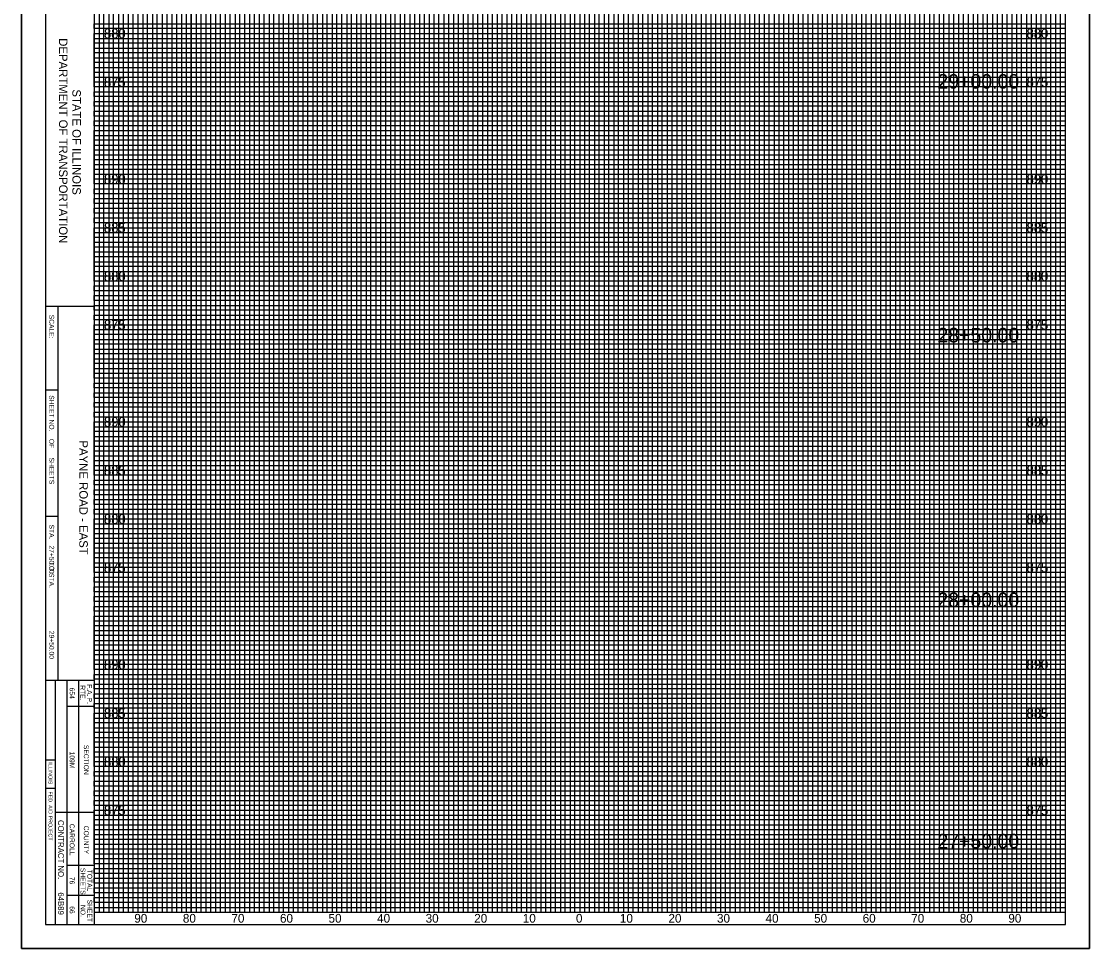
# Model space of a CAD drawing. Extents: x 874 to 5505, y 981 to 7567.
# Drawn here: x 5285 to 5505, y 992.5 to 1183.5 of the extents above; entities that cross this region are included whole.
import ezdxf

# ---------------------------------------------------------------- set-up
doc = ezdxf.new("R2010")
doc.units = 0
for name, color, linetype in [('Sheets_General Details', 7, 'Continuous'), ('Sheets_Minor Grid', 7, 'Continuous'), ('Sheets_Printer Plotting Border', 7, 'Continuous')]:
    doc.layers.add(name, color=color, linetype=linetype)

msp = doc.modelspace()

# ---------------------------------------------------------------- linework, layer by layer
at = {"layer": 'Sheets_General Details'}
for p, q in [((5285, 992.5), (5285, 1332.5)), ((5505, 1332.5), (5505, 992.5)), ((5300, 1317.5), (5300, 997.5)), ((5300, 1124.76), (5290, 1124.76)), ((5292.5, 1124.76), (5292.5, 1047.76)), ((5292.5, 1107.5), (5290, 1107.5)), ((5292.5, 1081.5), (5290, 1081.5)), ((5300, 1047.76), (5290, 1047.76)), ((5291.95, 1047.76), (5291.95, 997.5)), ((5294.35, 1047.76), (5294.35, 997.5)), ((5296.75, 1047.76), (5296.75, 997.5)), ((5300, 1042.36), (5294.35, 1042.36)), ((5291.95, 1031.29), (5290, 1031.29)), ((5291.95, 1025.49), (5290, 1025.49)), ((5300, 1020.56), (5291.95, 1020.56)), ((5300, 1009.64), (5294.35, 1009.64)), ((5300, 1003.43), (5294.35, 1003.43)), ((5505, 992.5), (5285, 992.5)), ((5505, 992.52), (5505, 992.5))]:
    msp.add_line(p, q, dxfattribs=at)
msp.add_lwpolyline([(5290, 997.5), (5500, 997.5), (5500, 1317.5), (5290, 1317.5)], close=True, dxfattribs=at)
for points in [[(5310, 1315), (5310, 1000), (5320, 1000), (5320, 1315)], [(5320, 1315), (5320, 1000), (5330, 1000), (5330, 1315)], [(5340, 1315), (5340, 1000), (5350, 1000), (5350, 1315)], [(5360, 1315), (5360, 1000), (5370, 1000), (5370, 1315)], [(5380, 1315), (5380, 1000), (5390, 1000), (5390, 1315)], [(5400, 1315), (5400, 1000), (5410, 1000), (5410, 1315)], [(5420, 1315), (5420, 1000), (5430, 1000), (5430, 1315)], [(5440, 1315), (5440, 1000), (5450, 1000), (5450, 1315)], [(5460, 1315), (5460, 1000), (5470, 1000), (5470, 1315)], [(5480, 1315), (5480, 1000), (5490, 1000), (5490, 1315)], [(5500, 1170), (5300, 1170), (5300, 1180), (5500, 1180)], [(5500, 1150), (5300, 1150), (5300, 1160), (5500, 1160)], [(5500, 1130), (5300, 1130), (5300, 1140), (5500, 1140)], [(5500, 1110), (5300, 1110), (5300, 1120), (5500, 1120)], [(5500, 1090), (5300, 1090), (5300, 1100), (5500, 1100)], [(5500, 1070), (5300, 1070), (5300, 1080), (5500, 1080)], [(5500, 1050), (5300, 1050), (5300, 1060), (5500, 1060)], [(5499, 1000), (5500, 1000), (5500, 1010), (5300, 1010), (5300, 1020), (5500, 1020), (5500, 1030), (5300, 1030), (5300, 1040), (5500, 1040)], [(5300, 1000), (5500, 1000)]]:
    msp.add_lwpolyline(points, dxfattribs=at)
at = {"layer": 'Sheets_Minor Grid'}
for points in [[(5301, 1315), (5301, 1000), (5302, 1000), (5302, 1315)], [(5303, 1315), (5303, 1000), (5304, 1000), (5304, 1315)], [(5305, 1315), (5305, 1000), (5306, 1000), (5306, 1315)], [(5307, 1315), (5307, 1000), (5308, 1000), (5308, 1315)], [(5309, 1315), (5309, 1000), (5311, 1000), (5311, 1315)], [(5312, 1315), (5312, 1000), (5313, 1000), (5313, 1315)], [(5314, 1315), (5314, 1000), (5315, 1000), (5315, 1315)], [(5316, 1315), (5316, 1000), (5317, 1000), (5317, 1315)], [(5318, 1315), (5318, 1000), (5319, 1000), (5319, 1315)], [(5321, 1315), (5321, 1000), (5322, 1000), (5322, 1315)], [(5323, 1315), (5323, 1000), (5324, 1000), (5324, 1315)], [(5325, 1315), (5325, 1000), (5326, 1000), (5326, 1315)], [(5327, 1315), (5327, 1000), (5328, 1000), (5328, 1315)], [(5329, 1315), (5329, 1000), (5331, 1000), (5331, 1315)], [(5332, 1315), (5332, 1000), (5333, 1000), (5333, 1315)], [(5334, 1315), (5334, 1000), (5335, 1000), (5335, 1315)], [(5336, 1315), (5336, 1000), (5337, 1000), (5337, 1315)], [(5338, 1315), (5338, 1000), (5339, 1000), (5339, 1315)], [(5341, 1315), (5341, 1000), (5342, 1000), (5342, 1315)], [(5343, 1315), (5343, 1000), (5344, 1000), (5344, 1315)], [(5345, 1315), (5345, 1000), (5346, 1000), (5346, 1315)], [(5347, 1315), (5347, 1000), (5348, 1000), (5348, 1315)], [(5349, 1315), (5349, 1000), (5351, 1000), (5351, 1315)], [(5352, 1315), (5352, 1000), (5353, 1000), (5353, 1315)], [(5354, 1315), (5354, 1000), (5355, 1000), (5355, 1315)], [(5356, 1315), (5356, 1000), (5357, 1000), (5357, 1315)], [(5358, 1315), (5358, 1000), (5359, 1000), (5359, 1315)], [(5361, 1315), (5361, 1000), (5362, 1000), (5362, 1315)], [(5363, 1315), (5363, 1000), (5364, 1000), (5364, 1315)], [(5365, 1315), (5365, 1000), (5366, 1000), (5366, 1315)], [(5367, 1315), (5367, 1000), (5368, 1000), (5368, 1315)], [(5369, 1315), (5369, 1000), (5371, 1000), (5371, 1315)], [(5372, 1315), (5372, 1000), (5373, 1000), (5373, 1315)], [(5374, 1315), (5374, 1000), (5375, 1000), (5375, 1315)], [(5376, 1315), (5376, 1000), (5377, 1000), (5377, 1315)], [(5378, 1315), (5378, 1000), (5379, 1000), (5379, 1315)], [(5381, 1315), (5381, 1000), (5382, 1000), (5382, 1315)], [(5383, 1315), (5383, 1000), (5384, 1000), (5384, 1315)], [(5385, 1315), (5385, 1000), (5386, 1000), (5386, 1315)], [(5387, 1315), (5387, 1000), (5388, 1000), (5388, 1315)], [(5389, 1315), (5389, 1000), (5391, 1000), (5391, 1315)], [(5392, 1315), (5392, 1000), (5393, 1000), (5393, 1315)], [(5394, 1315), (5394, 1000), (5395, 1000), (5395, 1315)], [(5396, 1315), (5396, 1000), (5397, 1000), (5397, 1315)], [(5398, 1315), (5398, 1000), (5399, 1000), (5399, 1315)], [(5401, 1315), (5401, 1000), (5402, 1000), (5402, 1315)], [(5403, 1315), (5403, 1000), (5404, 1000), (5404, 1315)], [(5405, 1315), (5405, 1000), (5406, 1000), (5406, 1315)], [(5407, 1315), (5407, 1000), (5408, 1000), (5408, 1315)], [(5409, 1315), (5409, 1000), (5411, 1000), (5411, 1315)], [(5412, 1315), (5412, 1000), (5413, 1000), (5413, 1315)], [(5414, 1315), (5414, 1000), (5415, 1000), (5415, 1315)], [(5416, 1315), (5416, 1000), (5417, 1000), (5417, 1315)], [(5418, 1315), (5418, 1000), (5419, 1000), (5419, 1315)], [(5421, 1315), (5421, 1000), (5422, 1000), (5422, 1315)], [(5423, 1315), (5423, 1000), (5424, 1000), (5424, 1315)], [(5425, 1315), (5425, 1000), (5426, 1000), (5426, 1315)], [(5427, 1315), (5427, 1000), (5428, 1000), (5428, 1315)], [(5429, 1315), (5429, 1000), (5431, 1000), (5431, 1315)], [(5432, 1315), (5432, 1000), (5433, 1000), (5433, 1315)], [(5434, 1315), (5434, 1000), (5435, 1000), (5435, 1315)], [(5436, 1315), (5436, 1000), (5437, 1000), (5437, 1315)], [(5438, 1315), (5438, 1000), (5439, 1000), (5439, 1315)], [(5441, 1315), (5441, 1000), (5442, 1000), (5442, 1315)], [(5443, 1315), (5443, 1000), (5444, 1000), (5444, 1315)], [(5445, 1315), (5445, 1000), (5446, 1000), (5446, 1315)], [(5447, 1315), (5447, 1000), (5448, 1000), (5448, 1315)], [(5449, 1315), (5449, 1000), (5451, 1000), (5451, 1315)], [(5452, 1315), (5452, 1000), (5453, 1000), (5453, 1315)], [(5454, 1315), (5454, 1000), (5455, 1000), (5455, 1315)], [(5456, 1315), (5456, 1000), (5457, 1000), (5457, 1315)], [(5458, 1315), (5458, 1000), (5459, 1000), (5459, 1315)], [(5461, 1315), (5461, 1000), (5462, 1000), (5462, 1315)], [(5463, 1315), (5463, 1000), (5464, 1000), (5464, 1315)], [(5465, 1315), (5465, 1000), (5466, 1000), (5466, 1315)], [(5467, 1315), (5467, 1000), (5468, 1000), (5468, 1315)], [(5469, 1315), (5469, 1000), (5471, 1000), (5471, 1315)], [(5472, 1315), (5472, 1000), (5473, 1000), (5473, 1315)], [(5474, 1315), (5474, 1000), (5475, 1000), (5475, 1315)], [(5476, 1315), (5476, 1000), (5477, 1000), (5477, 1315)], [(5478, 1315), (5478, 1000), (5479, 1000), (5479, 1315)], [(5481, 1315), (5481, 1000), (5482, 1000), (5482, 1315)], [(5483, 1315), (5483, 1000), (5484, 1000), (5484, 1315)], [(5485, 1315), (5485, 1000), (5486, 1000), (5486, 1315)], [(5487, 1315), (5487, 1000), (5488, 1000), (5488, 1315)], [(5489, 1315), (5489, 1000), (5491, 1000), (5491, 1315)], [(5492, 1315), (5492, 1000), (5493, 1000), (5493, 1315)], [(5494, 1315), (5494, 1000), (5495, 1000), (5495, 1315)], [(5496, 1315), (5496, 1000), (5497, 1000), (5497, 1315)], [(5498, 1315), (5498, 1000), (5499, 1000), (5499, 1315)], [(5500, 1182), (5300, 1182), (5300, 1183), (5500, 1183)], [(5500, 1179), (5300, 1179), (5300, 1181), (5500, 1181)], [(5500, 1177), (5300, 1177), (5300, 1178), (5500, 1178)], [(5500, 1175), (5300, 1175), (5300, 1176), (5500, 1176)], [(5500, 1173), (5300, 1173), (5300, 1174), (5500, 1174)], [(5500, 1171), (5300, 1171), (5300, 1172), (5500, 1172)], [(5500, 1168), (5300, 1168), (5300, 1169), (5500, 1169)], [(5500, 1166), (5300, 1166), (5300, 1167)], [(5300, 1167), (5500, 1167)], [(5500, 1164), (5300, 1164), (5300, 1165), (5500, 1165)], [(5500, 1162), (5300, 1162), (5300, 1163), (5500, 1163)], [(5500, 1159), (5300, 1159), (5300, 1161), (5500, 1161)], [(5500, 1157), (5300, 1157), (5300, 1158), (5500, 1158)], [(5500, 1155), (5300, 1155), (5300, 1156), (5500, 1156)], [(5500, 1153), (5300, 1153), (5300, 1154), (5500, 1154)], [(5500, 1151), (5300, 1151), (5300, 1152), (5500, 1152)], [(5500, 1148), (5300, 1148), (5300, 1149), (5500, 1149)], [(5500, 1146), (5300, 1146), (5300, 1147), (5500, 1147)], [(5500, 1144), (5300, 1144), (5300, 1145), (5500, 1145)], [(5500, 1142), (5300, 1142), (5300, 1143), (5500, 1143)], [(5500, 1139), (5300, 1139), (5300, 1141), (5500, 1141)], [(5500, 1137), (5300, 1137), (5300, 1138), (5500, 1138)], [(5500, 1135), (5300, 1135), (5300, 1136), (5500, 1136)], [(5500, 1133), (5300, 1133), (5300, 1134), (5500, 1134)], [(5500, 1131), (5300, 1131), (5300, 1132), (5500, 1132)], [(5500, 1128), (5300, 1128), (5300, 1129), (5500, 1129)], [(5500, 1126), (5300, 1126), (5300, 1127), (5500, 1127)], [(5500, 1124), (5300, 1124), (5300, 1125), (5500, 1125)], [(5500, 1122), (5300, 1122), (5300, 1123), (5500, 1123)], [(5500, 1119), (5300, 1119), (5300, 1121), (5500, 1121)], [(5500, 1117), (5300, 1117), (5300, 1118), (5500, 1118)], [(5500, 1115), (5300, 1115), (5300, 1116), (5500, 1116)], [(5500, 1113), (5300, 1113), (5300, 1114), (5500, 1114)], [(5500, 1111), (5300, 1111), (5300, 1112)], [(5300, 1112), (5500, 1112)], [(5500, 1108), (5300, 1108), (5300, 1109), (5500, 1109)], [(5500, 1106), (5300, 1106), (5300, 1107), (5500, 1107)], [(5500, 1104), (5300, 1104), (5300, 1105), (5500, 1105)], [(5500, 1102), (5300, 1102), (5300, 1103), (5500, 1103)], [(5500, 1099), (5300, 1099), (5300, 1101), (5500, 1101)], [(5500, 1097), (5300, 1097), (5300, 1098), (5500, 1098)], [(5500, 1095), (5300, 1095), (5300, 1096), (5500, 1096)], [(5500, 1093), (5300, 1093), (5300, 1094), (5500, 1094)], [(5500, 1091), (5300, 1091), (5300, 1092), (5500, 1092)], [(5500, 1088), (5300, 1088), (5300, 1089), (5500, 1089)], [(5500, 1086), (5300, 1086), (5300, 1087), (5500, 1087)], [(5500, 1084), (5300, 1084), (5300, 1085), (5500, 1085)], [(5500, 1082), (5300, 1082), (5300, 1083), (5500, 1083)], [(5500, 1079), (5300, 1079), (5300, 1081), (5500, 1081)], [(5500, 1077), (5300, 1077), (5300, 1078), (5500, 1078)], [(5500, 1075), (5300, 1075), (5300, 1076), (5500, 1076)], [(5500, 1073), (5300, 1073), (5300, 1074), (5500, 1074)], [(5500, 1071), (5300, 1071), (5300, 1072), (5500, 1072)], [(5500, 1068), (5300, 1068), (5300, 1069), (5500, 1069)], [(5500, 1066), (5300, 1066), (5300, 1067), (5500, 1067)], [(5500, 1064), (5300, 1064), (5300, 1065), (5500, 1065)], [(5500, 1062), (5300, 1062), (5300, 1063), (5500, 1063)], [(5500, 1059), (5300, 1059), (5300, 1061), (5500, 1061)], [(5500, 1057), (5300, 1057), (5300, 1058), (5500, 1058)], [(5500, 1055), (5300, 1055), (5300, 1056)], [(5300, 1056), (5500, 1056)], [(5500, 1053), (5300, 1053), (5300, 1054), (5500, 1054)], [(5500, 1051), (5300, 1051), (5300, 1052), (5500, 1052)], [(5500, 1048), (5300, 1048), (5300, 1049), (5500, 1049)], [(5500, 1046), (5300, 1046), (5300, 1047), (5500, 1047)], [(5500, 1044), (5300, 1044), (5300, 1045), (5500, 1045)], [(5500, 1042), (5300, 1042), (5300, 1043), (5500, 1043)], [(5300, 1001), (5500, 1001), (5500, 1002), (5300, 1002), (5300, 1003), (5500, 1003), (5500, 1004), (5300, 1004), (5300, 1005), (5500, 1005), (5500, 1006), (5300, 1006), (5300, 1007), (5500, 1007), (5500, 1008), (5300, 1008), (5300, 1009), (5500, 1009), (5500, 1011), (5300, 1011), (5300, 1012), (5500, 1012), (5500, 1013), (5300, 1013), (5300, 1014), (5500, 1014), (5500, 1015), (5300, 1015), (5300, 1016), (5500, 1016), (5500, 1017), (5300, 1017), (5300, 1018), (5500, 1018), (5500, 1019), (5300, 1019), (5300, 1021), (5500, 1021), (5500, 1022), (5300, 1022), (5300, 1023), (5500, 1023), (5500, 1024), (5300, 1024), (5300, 1025), (5500, 1025), (5500, 1026), (5300, 1026), (5300, 1027), (5500, 1027), (5500, 1028), (5300, 1028), (5300, 1029), (5500, 1029), (5500, 1031), (5300, 1031), (5300, 1032), (5500, 1032), (5500, 1033), (5300, 1033), (5300, 1034), (5500, 1034), (5500, 1035), (5300, 1035), (5300, 1036), (5500, 1036), (5500, 1037), (5300, 1037), (5300, 1038), (5500, 1038), (5500, 1039), (5300, 1039), (5300, 1041), (5500, 1041)]]:
    msp.add_lwpolyline(points, dxfattribs=at)
at = {"layer": 'Sheets_Printer Plotting Border'}
msp.add_lwpolyline([(5285, 1332.5), (5285, 992.5), (5505, 992.5), (5505, 1332.5)], close=True, dxfattribs=at)

# ---------------------------------------------------------------- texts
at = {"layer": 'Sheets_General Details'}
for s, height, p in [('880', 2, (5302.02, 1180)), ('880', 2, (5492.02, 1180)), ('29+00.00', 3, (5473.65, 1169.64)), ('875', 2, (5302.02, 1170)), ('875', 2, (5492.02, 1170)), ('890', 2, (5302.02, 1150)), ('890', 2, (5492.02, 1150)), ('885', 2, (5302.02, 1140)), ('885', 2, (5492.02, 1140)), ('880', 2, (5302.02, 1130)), ('880', 2, (5492.02, 1130)), ('875', 2, (5302.02, 1120)), ('875', 2, (5492.02, 1120)), ('28+50.00', 3, (5473.65, 1117.37)), ('890', 2, (5302.02, 1100)), ('890', 2, (5492.02, 1100)), ('885', 2, (5302.02, 1090)), ('885', 2, (5492.02, 1090)), ('880', 2, (5302.02, 1080)), ('880', 2, (5492.02, 1080)), ('875', 2, (5302.02, 1070)), ('875', 2, (5492.02, 1070)), ('28+00.00', 3, (5473.65, 1062.84)), ('890', 2, (5302.02, 1050)), ('890', 2, (5492.02, 1050)), ('885', 2, (5302.02, 1040)), ('885', 2, (5492.02, 1040)), ('880', 2, (5302.02, 1030)), ('880', 2, (5492.02, 1030)), ('875', 2, (5302.02, 1020)), ('875', 2, (5492.02, 1020)), ('27+50.00', 3, (5473.65, 1013.14)), ('90', 1.8, (5308.26, 997.85)), ('80', 1.8, (5318.26, 997.85)), ('70', 1.8, (5328.26, 997.85)), ('60', 1.8, (5338.26, 997.85)), ('50', 1.8, (5348.26, 997.85)), ('40', 1.8, (5358.26, 997.85)), ('30', 1.8, (5368.26, 997.85)), ('20', 1.8, (5378.26, 997.85)), ('10', 1.8, (5388.26, 997.85)), ('0', 1.8, (5399.21, 997.85)), ('0', 1.8, (5399.21, 997.85)), ('10', 1.8, (5408.26, 997.85)), ('20', 1.8, (5418.26, 997.85)), ('30', 1.8, (5428.26, 997.85)), ('40', 1.8, (5438.26, 997.85)), ('50', 1.8, (5448.26, 997.85)), ('60', 1.8, (5458.26, 997.85)), ('70', 1.8, (5468.26, 997.85)), ('80', 1.8, (5478.26, 997.85)), ('90', 1.8, (5488.26, 997.85))]:
    msp.add_text(s, height=height, dxfattribs=at).set_placement(p)
for s, height, p in [('DEPARTMENT OF TRANSPORTATION', 1.75, (5292.75, 1180.03)), ('STATE OF ILLINOIS', 1.75, (5295.5, 1169.49)), ('SCALE:          ', 1, (5290.75, 1123.07)), ('SHEET NO.    OF     SHEETS', 1, (5290.75, 1106.48)), ('PAYNE ROAD - EAST', 1.75, (5296.93, 1097.18)), ('STA.            TO STA.            ', 1, (5290.75, 1079.85)), ('27+50.00', 1, (5290.75, 1075.55)), ('29+50.00', 1, (5290.75, 1057.96)), ('654', 1, (5294.95, 1046.26)), ('RTE.', 1, (5297.15, 1046.75)), ('F.A. ', 1, (5298.55, 1046.99)), ('P.', 1, (5298.55, 1044.2)), ('SECTION', 1, (5297.87, 1034.46)), ('109M', 1, (5294.95, 1033.09)), ('ILLINOIS', 0.8, (5290.59, 1030.89)), ('FED. AID PROJECT', 0.8, (5290.59, 1024.88)), ('CONTRACT NO.      ', 1.2, (5292.55, 1019)), ('CARROLL', 1, (5294.95, 1018.21)), ('COUNTY', 1, (5297.87, 1017.81)), ('SHEETS', 1, (5297.19, 1009.14)), ('TOTAL', 1, (5298.59, 1008.75)), ('76', 1, (5294.95, 1007.29)), ('64B89', 1.2, (5292.55, 1004.09)), ('66', 1, (5294.95, 1001.24)), ('NO.', 1, (5297.19, 1001.5)), ('SHEET', 1, (5298.59, 1002.6))]:
    msp.add_text(s, height=height, rotation=270, dxfattribs=at).set_placement(p)

doc.saveas('drawing.dxf')
